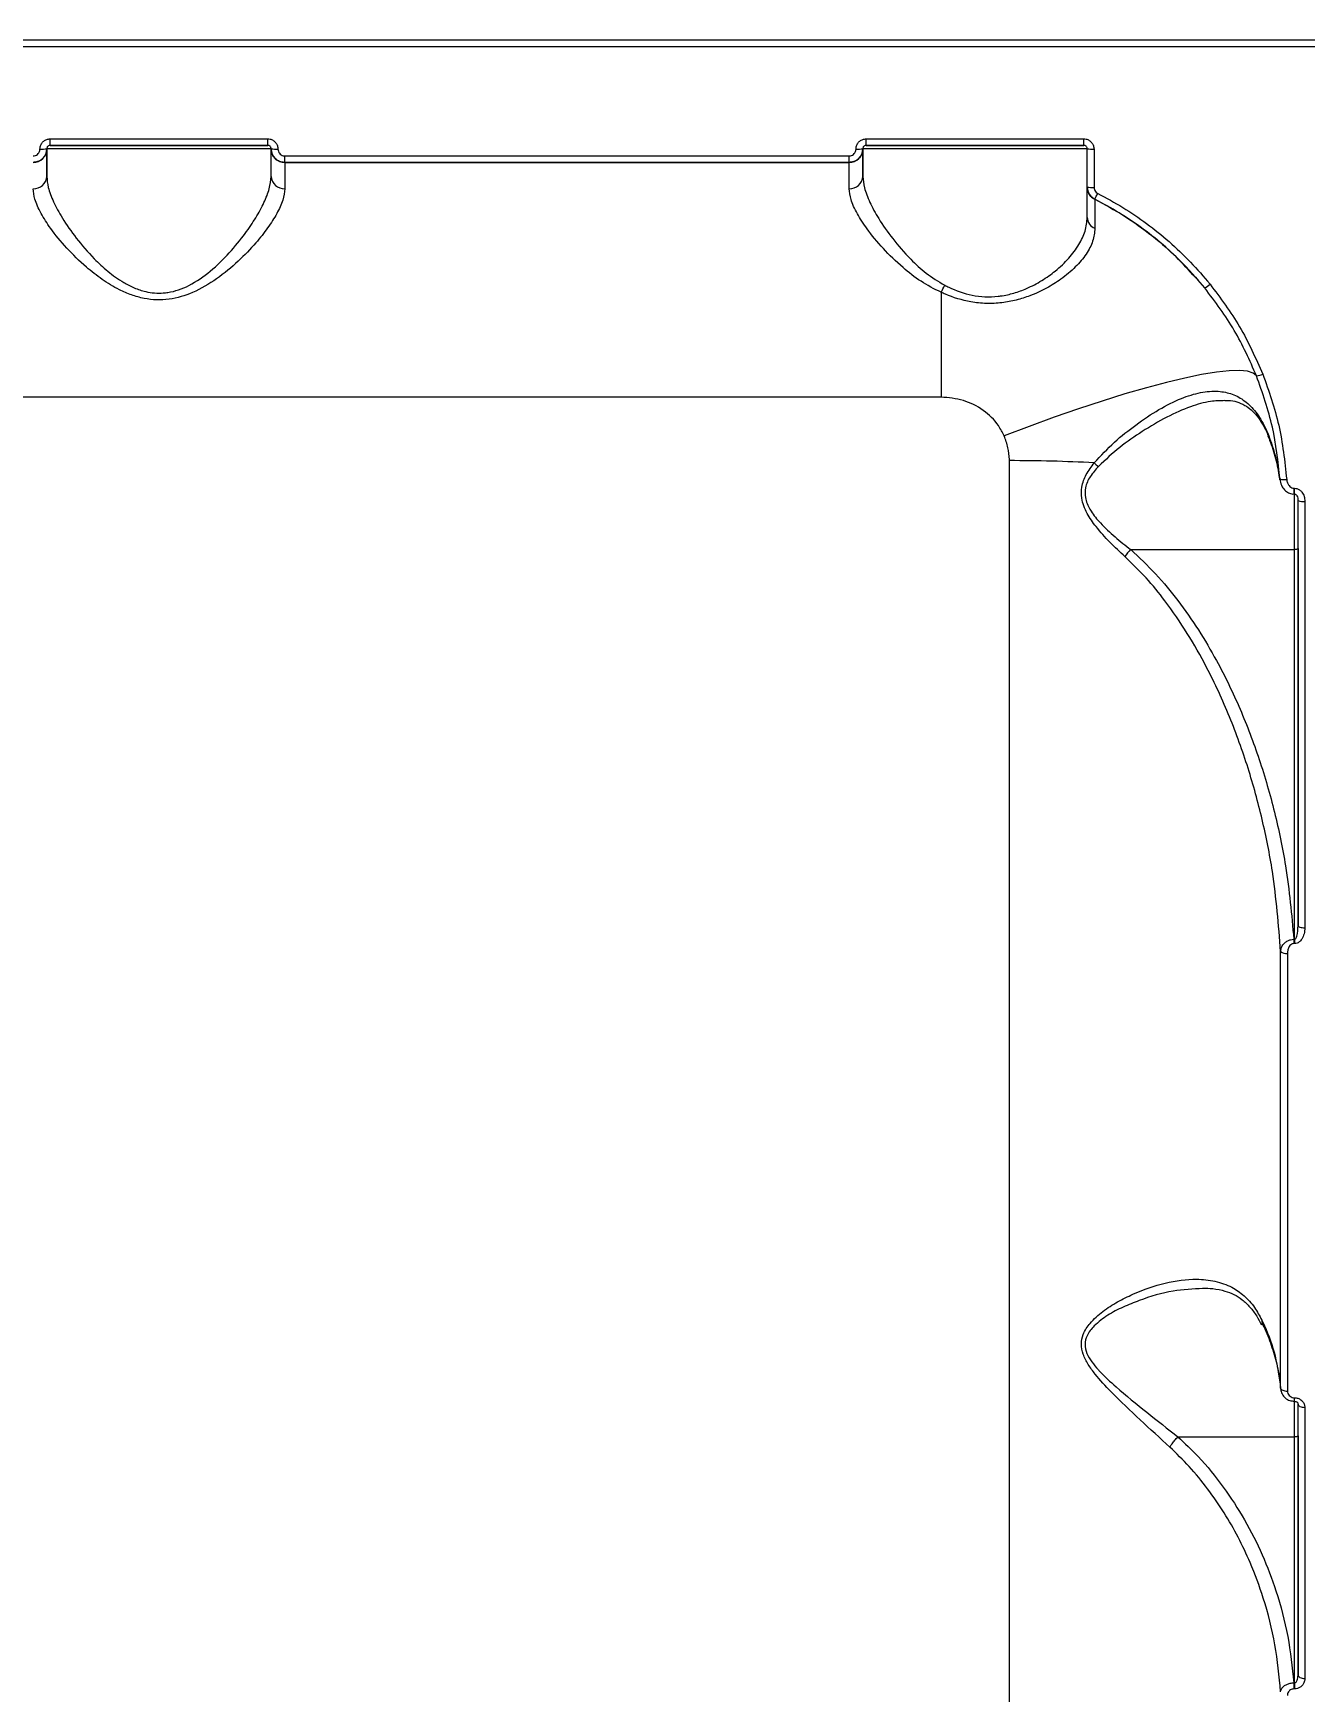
# Model space of a CAD drawing. Header units: millimetres. Extents: x -6431 to 4834, y -6422 to 4807.
# Drawn here: x 1677.2 to 1864.2, y -1159.6 to -915.8 of the extents above; entities that cross this region are included whole.
import ezdxf

# ---------------------------------------------------------------- set-up
doc = ezdxf.new("R2010")
doc.units = ezdxf.units.MM
for name, color, linetype in [('DIKOM_ОБЪЕКТ', 7, 'Continuous'), ('DIKOM_РАЗМЕР_ЗОНА', 7, 'Continuous'), ('DIKOM_РАЗМЕР_ОБЪЕКТА', 7, 'Continuous')]:
    doc.layers.add(name, color=color, linetype=linetype)
doc.styles.add('style1', font='arial.ttf', dxfattribs={"width": 0.8})
doc.dimstyles.new('1-50', dxfattribs={"dimtxt": 300, "dimasz": 200, "dimexe": 100, "dimexo": 0, "dimgap": 100, "dimtad": 0, "dimdec": 0, "dimtxsty": 'style1', "dimcen": 0, "dimclrd": 7, "dimclre": 7, "dimadec": 1, "dimazin": 2, "dimtfac": 1, "dimtdec": 0, "dimtmove": 1, "dimatfit": 3, "dimfxl": 0, "dimlwd": 25, "dimlwe": 18, "dimarcsym": 0})

# ---------------------------------------------------------------- blocks, each defined once
blk = doc.blocks.new('*D13')
at = {"layer": 'Defpoints', "color": 0, "transparency": 16777216}
for p in [(-3965.6, 378.37), (3334.4, -1220.38), (3334.4, -3843.38)]:
    blk.add_point(p, dxfattribs=at)
at = {"layer": 'DIKOM_РАЗМЕР_ОБЪЕКТА', "color": 7, "lineweight": 18, "transparency": 16777216}
for p, q in [((-3965.6, 378.37), (-3965.6, -3943.38)), ((3334.4, -1220.38), (3334.4, -3943.38))]:
    blk.add_line(p, q, dxfattribs=at)
at = {"layer": 'DIKOM_РАЗМЕР_ОБЪЕКТА', "color": 7, "lineweight": 25, "transparency": 16777216}
for p, q in [((-3765.6, -3843.38), (-182.11, -3843.38)), ((3134.4, -3843.38), (731.83, -3843.38))]:
    blk.add_line(p, q, dxfattribs=at)
at = {"layer": 'DIKOM_РАЗМЕР_ОБЪЕКТА', "color": 7, "transparency": 16777216}
for points in [[(-3765.6, -3810.04), (-3765.6, -3876.71), (-3965.6, -3843.38)], [(3134.4, -3810.04), (3134.4, -3876.71), (3334.4, -3843.38)]]:
    blk.add_solid(points, dxfattribs=at)
at = {"layer": 'DIKOM_РАЗМЕР_ОБЪЕКТА', "color": 0, "transparency": 16777216, "insert": (274.86, -3843.38), "char_height": 300, "attachment_point": 5, "style": 'style1'}
blk.add_mtext('7300', dxfattribs=at)
blk = doc.blocks.new('*D16')
at = {"layer": 'Defpoints', "color": 0, "transparency": 16777216}
for p in [(-5966.57, 409.56), (4834.4, -963.9), (4834.4, -6224.88)]:
    blk.add_point(p, dxfattribs=at)
at = {"layer": 'DIKOM_РАЗМЕР_ЗОНА', "color": 7, "lineweight": 18, "transparency": 16777216}
for p, q in [((-5966.57, 409.56), (-5966.57, -6324.88)), ((4834.4, -963.9), (4834.4, -6324.88))]:
    blk.add_line(p, q, dxfattribs=at)
at = {"layer": 'DIKOM_РАЗМЕР_ЗОНА', "color": 7, "lineweight": 25, "transparency": 16777216}
for p, q in [((-5766.57, -6224.88), (924.42, -6224.88)), ((4634.4, -6224.88), (2004.2, -6224.88))]:
    blk.add_line(p, q, dxfattribs=at)
at = {"layer": 'DIKOM_РАЗМЕР_ЗОНА', "color": 7, "transparency": 16777216}
for points in [[(-5766.57, -6191.54), (-5766.57, -6258.21), (-5966.57, -6224.88)], [(4634.4, -6191.54), (4634.4, -6258.21), (4834.4, -6224.88)]]:
    blk.add_solid(points, dxfattribs=at)
at = {"layer": 'DIKOM_РАЗМЕР_ЗОНА', "color": 0, "transparency": 16777216, "insert": (1464.31, -6224.88), "char_height": 300, "attachment_point": 5, "style": 'style1'}
blk.add_mtext('10800', dxfattribs=at)

msp = doc.modelspace()

# ---------------------------------------------------------------- linework, layer by layer
at = {"layer": 'DIKOM_ОБЪЕКТ', "color": 7, "linetype": 'Continuous', "lineweight": 15}
for p, q in [((1877.71, -916.77), (1393.71, -916.77)), ((1877.71, -917.77), (1393.71, -917.77)), ((1679.71, -931.3), (1711.71, -931.3)), ((1679.71, -932.26), (1679.71, -931.3)), ((1711.71, -932.26), (1711.71, -931.3)), ((1799.71, -931.3), (1831.71, -931.3)), ((1799.71, -932.26), (1799.71, -931.3)), ((1831.71, -932.26), (1831.71, -931.3)), ((1679.21, -932.77), (1679.21, -932.77)), ((1679.21, -932.77), (1679.21, -932.77)), ((1679.21, -932.77), (1679.21, -936.82)), ((1679.21, -936.82), (1679.21, -932.77)), ((1711.71, -932.26), (1679.71, -932.26)), ((1679.71, -932.26), (1679.71, -932.27)), ((1711.71, -932.27), (1711.71, -932.26)), ((1712.21, -932.77), (1712.21, -932.81)), ((1712.21, -932.78), (1712.21, -932.77)), ((1714.21, -933.81), (1797.21, -933.81)), ((1714.21, -934.77), (1714.21, -933.81)), ((1797.21, -934.77), (1797.21, -933.81)), ((1799.21, -932.77), (1799.21, -932.77)), ((1799.21, -932.77), (1799.21, -932.77)), ((1799.21, -932.77), (1799.21, -936.82)), ((1799.21, -936.82), (1799.21, -932.77)), ((1831.71, -932.26), (1799.71, -932.26)), ((1799.71, -932.26), (1799.71, -932.27)), ((1831.71, -932.27), (1831.71, -932.26)), ((1832.21, -938.38), (1832.21, -932.77)), ((1832.21, -938.39), (1832.21, -932.77)), ((1833.21, -932.8), (1833.21, -938.43)), ((1714.21, -934.77), (1714.21, -938.63)), ((1714.21, -934.77), (1797.21, -934.77)), ((1797.21, -934.77), (1714.21, -934.77)), ((1714.21, -934.77), (1714.21, -934.77)), ((1797.21, -938.63), (1797.21, -934.77)), ((1797.21, -934.77), (1797.21, -934.77)), ((1832.21, -938.38), (1832.21, -938.42)), ((1832.21, -938.42), (1832.21, -938.42)), ((1833.31, -940.16), (1833.31, -940.16)), ((1810.71, -953.86), (1810.71, -969.27)), ((1810.71, -969.27), (1460.71, -969.27)), ((1858.81, -974.92), (1858.82, -974.94)), ((1862.62, -982.67), (1862.71, -982.67)), ((1862.62, -983.51), (1862.62, -982.67)), ((1862.71, -983.51), (1862.71, -982.67)), ((1862.62, -983.51), (1862.71, -983.51)), ((1862.71, -991.69), (1862.71, -983.5)), ((1863.21, -988.48), (1863.21, -984.25)), ((1863.21, -1046.97), (1863.21, -984.45)), ((1864.21, -984.61), (1864.21, -1047.28)), ((1838.6, -991.69), (1862.71, -991.69)), ((1862.71, -1048.97), (1862.71, -991.69)), ((1863.21, -991.52), (1863.21, -1046.97)), ((1860.65, -1114.97), (1860.65, -1050.78)), ((1862.59, -1048.97), (1862.71, -1048.97)), ((1862.59, -1048.97), (1862.59, -1049.62)), ((1862.71, -1049.62), (1862.59, -1049.62)), ((1862.71, -1048.97), (1862.71, -1049.62)), ((1861.65, -1051.08), (1861.65, -1115.41)), ((1860.59, -1114.68), (1860.62, -1115.1)), ((1862.68, -1116.38), (1862.71, -1116.38)), ((1862.68, -1116.9), (1862.68, -1116.38)), ((1862.71, -1116.9), (1862.71, -1116.38)), ((1862.68, -1116.9), (1862.71, -1116.9)), ((1862.71, -1122.13), (1862.71, -1116.9)), ((1863.21, -1117.35), (1863.21, -1117.32)), ((1863.21, -1157.09), (1863.21, -1117.32)), ((1863.21, -1119.03), (1863.21, -1117.4)), ((1863.21, -1121.28), (1863.21, -1119.03)), ((1864.21, -1117.79), (1864.21, -1157.66)), ((1845.55, -1122.13), (1862.71, -1122.13)), ((1862.71, -1158.28), (1862.71, -1122.13)), ((1863.21, -1121.97), (1863.21, -1157.09)), ((1862.61, -1158.28), (1862.71, -1158.28)), ((1862.61, -1158.28), (1862.61, -1159.18)), ((1862.71, -1159.18), (1862.61, -1159.18)), ((1862.71, -1158.28), (1862.71, -1159.18))]:
    msp.add_line(p, q, dxfattribs=at)
at = {"layer": 'DIKOM_ОБЪЕКТ', "color": 7, "linetype": 'Continuous', "lineweight": 15, "flags": 128}
for points in [[(1712.21, -932.77), (1712.03, -932.77), (1711.48, -932.77), (1710.58, -932.77), (1709.34, -932.77), (1707.81, -932.77), (1706, -932.77), (1703.96, -932.77), (1701.74, -932.77), (1699.38, -932.77), (1696.94, -932.77), (1694.48, -932.77), (1692.04, -932.77), (1689.68, -932.77), (1687.46, -932.77), (1685.42, -932.77), (1683.61, -932.77), (1682.08, -932.77), (1680.84, -932.77), (1679.94, -932.77), (1679.39, -932.77), (1679.21, -932.77)], [(1679.71, -932.27), (1679.89, -932.27), (1680.42, -932.27), (1681.29, -932.27), (1682.49, -932.27), (1683.98, -932.27), (1685.73, -932.27), (1687.71, -932.27), (1689.86, -932.27), (1692.15, -932.27), (1694.51, -932.27), (1696.91, -932.27), (1699.27, -932.27), (1701.56, -932.27), (1703.71, -932.27), (1705.69, -932.27), (1707.44, -932.27), (1708.93, -932.27), (1710.13, -932.27), (1711, -932.27), (1711.53, -932.27), (1711.71, -932.27)], [(1695.71, -932.27), (1696.98, -932.27), (1698.14, -932.27), (1699.11, -932.27), (1699.8, -932.27), (1700.16, -932.27), (1700.16, -932.27), (1699.8, -932.27), (1699.11, -932.27), (1698.14, -932.27), (1696.98, -932.27), (1695.71, -932.27), (1694.44, -932.27), (1693.28, -932.27), (1692.31, -932.27), (1691.62, -932.27), (1691.26, -932.27), (1691.26, -932.27), (1691.62, -932.27), (1692.31, -932.27), (1693.28, -932.27), (1694.44, -932.27), (1695.71, -932.27)], [(1712.21, -936.82), (1712.21, -935.88), (1712.21, -935.06), (1712.21, -934.36), (1712.21, -933.79), (1712.21, -933.34), (1712.21, -933.02), (1712.21, -932.83), (1712.21, -932.77)], [(1832.21, -932.77), (1832.03, -932.77), (1831.48, -932.77), (1830.58, -932.77), (1829.34, -932.77), (1827.81, -932.77), (1826, -932.77), (1823.96, -932.77), (1821.74, -932.77), (1819.38, -932.77), (1816.94, -932.77), (1814.48, -932.77), (1812.04, -932.77), (1809.68, -932.77), (1807.46, -932.77), (1805.42, -932.77), (1803.62, -932.77), (1802.08, -932.77), (1800.84, -932.77), (1799.94, -932.77), (1799.39, -932.77), (1799.21, -932.77)], [(1799.71, -932.27), (1799.89, -932.27), (1800.42, -932.27), (1801.29, -932.27), (1802.49, -932.27), (1803.98, -932.27), (1805.73, -932.27), (1807.71, -932.27), (1809.87, -932.27), (1812.15, -932.27), (1814.51, -932.27), (1816.91, -932.27), (1819.27, -932.27), (1821.56, -932.27), (1823.71, -932.27), (1825.69, -932.27), (1827.44, -932.27), (1828.93, -932.27), (1830.13, -932.27), (1831, -932.27), (1831.53, -932.27), (1831.71, -932.27)], [(1815.71, -932.27), (1816.98, -932.27), (1818.14, -932.27), (1819.11, -932.27), (1819.8, -932.27), (1820.16, -932.27), (1820.16, -932.27), (1819.8, -932.27), (1819.11, -932.27), (1818.14, -932.27), (1816.98, -932.27), (1815.71, -932.27), (1814.44, -932.27), (1813.28, -932.27), (1812.31, -932.27), (1811.62, -932.27), (1811.26, -932.27), (1811.26, -932.27), (1811.62, -932.27), (1812.31, -932.27), (1813.28, -932.27), (1814.44, -932.27), (1815.71, -932.27)], [(1857.1, -966.15), (1856.63, -965.74), (1855.79, -965.47), (1854.59, -965.36), (1853.06, -965.41), (1851.2, -965.61), (1849.03, -965.96), (1846.58, -966.47), (1843.86, -967.11), (1840.91, -967.9), (1837.75, -968.81), (1834.41, -969.85), (1830.94, -970.99), (1827.35, -972.24), (1823.69, -973.57), (1820, -974.98)], [(1858.76, -974.59), (1858.79, -974.84), (1858.81, -974.92)], [(1820.76, -1166.27), (1820.76, -1157.33), (1820.76, -1148.16), (1820.76, -1138.79), (1820.76, -1129.2), (1820.76, -1119.42), (1820.76, -1109.45), (1820.76, -1099.3), (1820.76, -1088.98), (1820.76, -1078.5), (1820.76, -1067.87), (1820.76, -1057.1), (1820.76, -1046.19), (1820.76, -1035.17), (1820.76, -1024.04), (1820.76, -1012.81), (1820.76, -1001.49), (1820.76, -990.09), (1820.76, -978.62)], [(1863.21, -990.73), (1863.21, -990.65), (1863.21, -990.23), (1863.21, -989.49), (1863.21, -988.48)], [(1863.21, -991.52), (1863.2, -991.55), (1863.17, -991.59), (1863.13, -991.61), (1863.06, -991.64), (1862.99, -991.66), (1862.9, -991.67), (1862.81, -991.68), (1862.71, -991.69)], [(1863.21, -1046.97), (1863.23, -1047.03), (1863.29, -1047.09), (1863.38, -1047.14), (1863.5, -1047.19), (1863.65, -1047.23), (1863.83, -1047.26), (1864.02, -1047.27), (1864.21, -1047.28)], [(1860.65, -1114.97), (1860.68, -1115.05), (1860.75, -1115.14), (1860.85, -1115.21), (1860.97, -1115.28), (1861.12, -1115.33), (1861.28, -1115.37), (1861.46, -1115.4), (1861.65, -1115.41)], [(1863.21, -1117.32), (1863.23, -1117.41), (1863.29, -1117.5), (1863.38, -1117.58), (1863.5, -1117.65), (1863.65, -1117.71), (1863.83, -1117.76), (1864.02, -1117.78), (1864.21, -1117.79)], [(1863.21, -1121.97), (1863.2, -1122), (1863.17, -1122.03), (1863.13, -1122.06), (1863.06, -1122.08), (1862.99, -1122.1), (1862.9, -1122.12), (1862.81, -1122.13), (1862.71, -1122.13)], [(1863.21, -1157.09), (1863.23, -1157.2), (1863.29, -1157.31), (1863.38, -1157.41), (1863.5, -1157.49), (1863.65, -1157.56), (1863.83, -1157.62), (1864.02, -1157.65), (1864.21, -1157.66)]]:
    msp.add_lwpolyline(points, dxfattribs=at)
at = {"layer": 'DIKOM_ОБЪЕКТ', "color": 7, "linetype": 'Continuous', "lineweight": 15}
for centre, radius, start, end in [((1677.21, -932.77), 2, 269.9994, 0.0041), ((1678.46, -926.2), 6.61, 267.8337, 276.5222), ((1712.96, -926.2), 6.61, 263.4819, 272.1632), ((1714.21, -932.77), 2, 181.181, 269.9992), ((1797.21, -932.77), 2, 270.0022, 359.9943), ((1798.46, -926.2), 6.61, 267.8368, 276.5181), ((1832.96, -926.2), 6.61, 263.4778, 272.1663), ((1677.3, -936.72), 1.91, 267.2422, 356.9568), ((1714.12, -936.72), 1.91, 183.0432, 272.7578), ((1797.3, -936.72), 1.91, 267.2466, 356.9456), ((1832.96, -933.53), 4.91, 261.2062, 272.911), ((1834.21, -938.38), 2, 181.1741, 243.1286), ((1825.13, -935.21), 9.56, 328.8154, 334.5268), ((1833.97, -942.81), 1.76, 181.8343, 248.8622), ((1804.34, -949.91), 7.5, 328.1615, 337.1561), ((1847.86, -950.06), 3.55, 297.4474, 312.8009), ((1856.95, -963.77), 2.38, 273.7736, 297.0878), ((1820.88, -1215.14), 236.53, 87.006, 90.03), ((1837.39, -974.53), 6.06, 226.7185, 234.3672), ((1861.19, -979.43), 1.97, 250.8851, 280.1968), ((1863.97, -982.94), 1.69, 243.3792, 278.2858), ((1844.7, -997.64), 8.53, 135.6925, 144.6093), ((1861.45, -1049.93), 1.16, 226.8732, 280.0402)]:
    msp.add_arc(centre, radius, start, end, dxfattribs=at)
for points, knots in [([(1678.21, -932.8), (1678.22, -932.69), (1678.24, -932.41), (1678.42, -931.99), (1678.76, -931.61), (1679.2, -931.35), (1679.54, -931.32), (1679.71, -931.3)], [0, 0, 0, 0, 0.141864, 0.356731, 0.571363, 0.785773, 1, 1, 1, 1]), ([(1711.71, -931.3), (1711.82, -931.31), (1712.1, -931.33), (1712.52, -931.5), (1712.9, -931.85), (1713.16, -932.3), (1713.19, -932.63), (1713.21, -932.8)], [0, 0, 0, 0, 0.14059, 0.355111, 0.569847, 0.784886, 1, 1, 1, 1]), ([(1798.21, -932.8), (1798.22, -932.69), (1798.24, -932.41), (1798.42, -931.99), (1798.76, -931.61), (1799.2, -931.35), (1799.54, -931.32), (1799.71, -931.3)], [0, 0, 0, 0, 0.141869, 0.356726, 0.571282, 0.785682, 1, 1, 1, 1]), ([(1831.71, -931.3), (1831.82, -931.31), (1832.1, -931.33), (1832.52, -931.51), (1832.9, -931.85), (1833.16, -932.3), (1833.19, -932.63), (1833.21, -932.8)], [0, 0, 0, 0, 0.1406, 0.355041, 0.569867, 0.784871, 1, 1, 1, 1]), ([(1679.21, -932.77), (1679.2, -932.91), (1679.18, -933.29), (1678.94, -933.85), (1678.48, -934.35), (1677.88, -934.7), (1677.44, -934.74), (1677.21, -934.77)], [0, 0, 0, 0, 0.14171, 0.356376, 0.570955, 0.78545, 1, 1, 1, 1]), ([(1677.21, -933.81), (1677.32, -933.79), (1677.55, -933.77), (1677.85, -933.6), (1678.07, -933.35), (1678.19, -933.06), (1678.21, -932.88), (1678.21, -932.8)], [0, 0, 0, 0, 0.214187, 0.428549, 0.643195, 0.858077, 1, 1, 1, 1]), ([(1679.71, -932.26), (1679.65, -932.27), (1679.54, -932.28), (1679.39, -932.37), (1679.28, -932.49), (1679.22, -932.64), (1679.21, -932.73), (1679.21, -932.77)], [0, 0, 0, 0, 0.213767, 0.428018, 0.642632, 0.857768, 1, 1, 1, 1]), ([(1712.21, -932.77), (1712.2, -932.71), (1712.19, -932.6), (1712.11, -932.45), (1711.98, -932.33), (1711.84, -932.27), (1711.75, -932.27), (1711.71, -932.26)], [0, 0, 0, 0, 0.215441, 0.430706, 0.645242, 0.859619, 1, 1, 1, 1]), ([(1714.21, -934.77), (1714.06, -934.76), (1713.69, -934.73), (1713.13, -934.49), (1712.62, -934.04), (1712.28, -933.44), (1712.23, -932.99), (1712.21, -932.77)], [0, 0, 0, 0, 0.140711, 0.355484, 0.570311, 0.785172, 1, 1, 1, 1]), ([(1713.21, -932.8), (1713.22, -932.92), (1713.24, -933.14), (1713.42, -933.44), (1713.67, -933.67), (1713.95, -933.79), (1714.14, -933.8), (1714.21, -933.81)], [0, 0, 0, 0, 0.215119, 0.430186, 0.644948, 0.859417, 1, 1, 1, 1]), ([(1799.21, -932.77), (1799.2, -932.91), (1799.18, -933.29), (1798.94, -933.85), (1798.48, -934.35), (1797.88, -934.7), (1797.43, -934.74), (1797.21, -934.77)], [0, 0, 0, 0, 0.141706, 0.356395, 0.570968, 0.785457, 1, 1, 1, 1]), ([(1797.21, -933.81), (1797.32, -933.79), (1797.55, -933.77), (1797.85, -933.6), (1798.07, -933.35), (1798.19, -933.06), (1798.21, -932.88), (1798.21, -932.8)], [0, 0, 0, 0, 0.214326, 0.428678, 0.643212, 0.858084, 1, 1, 1, 1]), ([(1799.71, -932.26), (1799.65, -932.27), (1799.54, -932.28), (1799.39, -932.37), (1799.28, -932.49), (1799.22, -932.64), (1799.21, -932.73), (1799.21, -932.77)], [0, 0, 0, 0, 0.21401, 0.428204, 0.642761, 0.857839, 1, 1, 1, 1]), ([(1832.21, -932.77), (1832.2, -932.71), (1832.19, -932.6), (1832.11, -932.45), (1831.98, -932.33), (1831.84, -932.27), (1831.75, -932.27), (1831.71, -932.26)], [0, 0, 0, 0, 0.215524, 0.430675, 0.64547, 0.859597, 1, 1, 1, 1]), ([(1714.21, -938.63), (1714.15, -939.17), (1714.02, -940.28), (1713.1, -942.25), (1711.75, -944.38), (1709.88, -946.75), (1707.41, -949.33), (1704.34, -951.9), (1700.92, -953.94), (1697.81, -954.89), (1695.36, -955.02), (1693.49, -954.8), (1691.65, -954.28), (1689.54, -953.37), (1687.29, -951.98), (1684.65, -949.9), (1682.04, -947.33), (1679.83, -944.63), (1678.29, -942.21), (1677.38, -940.22), (1677.26, -939.12), (1677.21, -938.63)], [0, 0, 0, 0, 0.054582, 0.111031, 0.165947, 0.222012, 0.289072, 0.35796, 0.422672, 0.477404, 0.504748, 0.533101, 0.562355, 0.592381, 0.63989, 0.688586, 0.759283, 0.83206, 0.890159, 0.949868, 1, 1, 1, 1]), ([(1679.21, -936.82), (1679.26, -937.34), (1679.36, -938.48), (1680.16, -940.56), (1681.52, -943.07), (1683.49, -945.92), (1685.78, -948.59), (1688.16, -950.81), (1690.15, -952.26), (1692.06, -953.24), (1693.99, -953.9), (1695.72, -954.04), (1697.34, -953.85), (1698.63, -953.53), (1700.82, -952.58), (1703.42, -950.74), (1706.14, -948.06), (1708.32, -945.38), (1710.01, -942.88), (1711.2, -940.67), (1712.04, -938.58), (1712.15, -937.41), (1712.21, -936.82)], [0, 0, 0, 0, 0.050714, 0.109915, 0.170724, 0.242652, 0.316474, 0.363749, 0.411988, 0.440045, 0.468859, 0.510102, 0.521088, 0.54682, 0.573409, 0.636933, 0.704612, 0.77415, 0.830253, 0.887331, 0.94288, 1, 1, 1, 1]), ([(1810.71, -953.86), (1809.7, -953.35), (1807.66, -952.3), (1804.82, -950.04), (1802.11, -947.41), (1799.88, -944.7), (1798.32, -942.27), (1797.39, -940.25), (1797.27, -939.14), (1797.21, -938.63)], [0, 0, 0, 0, 0.1261, 0.256731, 0.42434, 0.596865, 0.735302, 0.877569, 1, 1, 1, 1]), ([(1799.21, -936.82), (1799.26, -937.36), (1799.37, -938.51), (1800.19, -940.63), (1801.56, -943.15), (1803.54, -946), (1805.93, -948.73), (1808.46, -951.13), (1810.31, -952.25), (1811.25, -952.82)], [0, 0, 0, 0, 0.122708, 0.26246, 0.406017, 0.574924, 0.748259, 0.872365, 1, 1, 1, 1]), ([(1833.31, -940.16), (1833.25, -940.13), (1833.01, -940), (1832.62, -939.65), (1832.28, -939.05), (1832.23, -938.6), (1832.21, -938.38)], [0, 0, 0, 0, 0.080594, 0.387093, 0.693559, 1, 1, 1, 1]), ([(1832.21, -942.87), (1832.21, -942.02), (1832.21, -940.28), (1832.21, -938.71), (1832.21, -938.49), (1832.21, -938.38)], [0, 0, 0, 0, 0.317516, 0.653917, 1, 1, 1, 1]), ([(1833.21, -938.43), (1833.22, -938.54), (1833.24, -938.77), (1833.42, -939.07), (1833.61, -939.24), (1833.73, -939.31), (1833.76, -939.32)], [0, 0, 0, 0, 0.306688, 0.613219, 0.919555, 1, 1, 1, 1]), ([(1833.31, -940.16), (1833.31, -940.26), (1833.31, -940.45), (1833.32, -941.86), (1833.33, -943.34), (1833.33, -944.21), (1833.34, -944.46)], [0, 0, 0, 0, 0.336234, 0.682236, 0.908786, 1, 1, 1, 1]), ([(1833.31, -940.16), (1834.76, -940.95), (1837.69, -942.54), (1841.87, -945.56), (1845.9, -949.06), (1848.29, -951.82), (1849.49, -953.21)], [0, 0, 0, 0, 0.237389, 0.477165, 0.737012, 1, 1, 1, 1]), ([(1849.49, -953.21), (1847.66, -951.15), (1844.87, -948.02), (1840.48, -944.53), (1836.99, -942.14), (1834.52, -940.82), (1833.31, -940.16)], [0, 0, 0, 0, 0.395163, 0.598667, 0.802175, 1, 1, 1, 1]), ([(1833.76, -939.32), (1835, -939.99), (1837.48, -941.33), (1840.98, -943.72), (1844.31, -946.39), (1847.45, -949.36), (1849.33, -951.56), (1850.27, -952.66)], [0, 0, 0, 0, 0.197685, 0.395386, 0.593085, 0.796541, 1, 1, 1, 1]), ([(1811.25, -952.82), (1811.45, -952.92), (1812.7, -953.54), (1814.69, -954.25), (1817.19, -954.56), (1818.6, -954.51), (1820.03, -954.33), (1821.47, -954.01), (1823.53, -953.25), (1825.6, -952.15), (1827.71, -950.64), (1829.59, -948.85), (1831.06, -946.86), (1832.02, -944.84), (1832.15, -943.53), (1832.21, -942.87)], [0, 0, 0, 0, 0.020098, 0.128726, 0.185269, 0.244008, 0.254861, 0.316794, 0.380593, 0.466417, 0.554629, 0.663821, 0.776164, 0.886556, 1, 1, 1, 1]), ([(1833.34, -944.46), (1833.27, -945.08), (1833.15, -946.33), (1832.14, -948.25), (1830.56, -950.15), (1828.55, -951.85), (1826.27, -953.29), (1824.05, -954.33), (1821.81, -955.04), (1819.66, -955.45), (1817.38, -955.55), (1814.54, -955.26), (1812.3, -954.56), (1810.92, -953.96), (1810.71, -953.86)], [0, 0, 0, 0, 0.110102, 0.220217, 0.329287, 0.438312, 0.524964, 0.611518, 0.675345, 0.739096, 0.803998, 0.868893, 0.979733, 1, 1, 1, 1]), ([(1857.1, -966.15), (1856.1, -963.88), (1854.06, -959.28), (1851.03, -955.25), (1849.49, -953.21)], [0, 0, 0, 0, 0.494151, 1, 1, 1, 1]), ([(1850.27, -952.66), (1851.8, -954.7), (1854.89, -958.82), (1856.98, -963.52), (1858.03, -965.89)], [0, 0, 0, 0, 0.494179, 1, 1, 1, 1]), ([(1860.54, -981.3), (1860.27, -978.74), (1859.72, -973.57), (1857.98, -968.64), (1857.1, -966.15)], [0, 0, 0, 0, 0.493842, 1, 1, 1, 1]), ([(1858.03, -965.89), (1858.91, -968.38), (1860.69, -973.41), (1861.25, -978.7), (1861.54, -981.37)], [0, 0, 0, 0, 0.493841, 1, 1, 1, 1]), ([(1820, -974.98), (1819.73, -974.46), (1818.99, -973), (1816.98, -971.08), (1814.03, -969.56), (1811.82, -969.37), (1810.71, -969.27)], [0, 0, 0, 0, 0.152958, 0.428362, 0.711433, 1, 1, 1, 1]), ([(1833.24, -978.94), (1834.21, -977.89), (1836.16, -975.8), (1839.46, -973.24), (1842.76, -971.01), (1845.96, -969.41), (1848.89, -968.5), (1851.39, -968.3), (1853.56, -968.75), (1855.43, -969.75), (1857.06, -971.4), (1858.13, -973.13), (1858.64, -974.3), (1858.76, -974.59)], [0, 0, 0, 0, 0.103678, 0.207542, 0.320575, 0.433543, 0.533814, 0.634003, 0.718489, 0.80291, 0.887959, 0.972927, 1, 1, 1, 1]), ([(1852.46, -969.79), (1851.76, -969.8), (1850.15, -969.83), (1847.28, -970.67), (1843.91, -972.14), (1840.42, -974.21), (1836.96, -976.55), (1834.89, -978.49), (1833.86, -979.46)], [0, 0, 0, 0, 0.124917, 0.288822, 0.475069, 0.661426, 0.83087, 1, 1, 1, 1]), ([(1852.45, -969.76), (1852.63, -969.75), (1853.27, -969.72), (1854.24, -969.94), (1855.35, -970.4), (1856.31, -971.09), (1857.19, -972.01), (1857.97, -973.17), (1858.52, -974.17), (1858.76, -974.81), (1858.81, -974.95)], [0, 0, 0, 0, 0.061719, 0.230333, 0.405876, 0.553124, 0.692061, 0.839863, 0.966826, 1, 1, 1, 1]), ([(1820.76, -978.62), (1820.76, -978.56), (1820.76, -977.92), (1820.63, -976.67), (1820.21, -975.55), (1820, -974.98)], [0, 0, 0, 0, 0.046809, 0.514272, 1, 1, 1, 1]), ([(1858.76, -974.59), (1859.12, -975.57), (1859.95, -977.77), (1860.33, -980.04), (1860.54, -981.3)], [0, 0, 0, 0, 0.445122, 1, 1, 1, 1]), ([(1858.76, -974.94), (1858.85, -975.15), (1859.31, -976.26), (1859.93, -978.31), (1860.38, -980.28), (1860.48, -981.33), (1860.5, -981.45)], [0, 0, 0, 0, 0.101128, 0.522003, 0.94416, 1, 1, 1, 1]), ([(1837.75, -992.71), (1837.01, -992.02), (1835.52, -990.64), (1833.62, -988.54), (1832.12, -986.4), (1831.32, -984.37), (1831.35, -982.35), (1832.03, -980.55), (1832.82, -979.49), (1833.24, -978.94)], [0, 0, 0, 0, 0.184782, 0.369251, 0.509082, 0.652215, 0.75086, 0.870208, 1, 1, 1, 1]), ([(1833.86, -979.46), (1833.43, -979.94), (1832.61, -980.85), (1831.88, -982.45), (1831.85, -984.18), (1832.34, -985.32), (1833.1, -986.57), (1834.29, -988), (1836.28, -989.86), (1837.82, -991.08), (1838.6, -991.69)], [0, 0, 0, 0, 0.129799, 0.245132, 0.338465, 0.455785, 0.477234, 0.617722, 0.808683, 1, 1, 1, 1]), ([(1860.57, -981.44), (1860.57, -981.48), (1860.58, -981.83), (1860.83, -982.42), (1861.33, -983.06), (1861.94, -983.41), (1862.4, -983.55), (1862.61, -983.51), (1862.62, -983.51)], [0, 0, 0, 0, 0.037472, 0.332081, 0.575143, 0.792379, 0.996419, 1, 1, 1, 1]), ([(1861.54, -981.37), (1861.56, -981.54), (1861.61, -981.87), (1861.84, -982.27), (1862.13, -982.53), (1862.39, -982.65), (1862.55, -982.66), (1862.62, -982.67)], [0, 0, 0, 0, 0.273424, 0.539336, 0.738624, 0.898973, 1, 1, 1, 1]), ([(1862.71, -982.67), (1862.82, -982.68), (1863.07, -982.7), (1863.46, -982.9), (1863.85, -983.29), (1864.15, -983.88), (1864.19, -984.36), (1864.21, -984.61)], [0, 0, 0, 0, 0.120536, 0.278367, 0.470603, 0.720818, 1, 1, 1, 1]), ([(1862.65, -983.52), (1862.67, -983.52), (1862.7, -983.51), (1862.75, -983.51), (1862.82, -983.54), (1862.93, -983.62), (1863.08, -983.82), (1863.2, -984.11), (1863.19, -984.34), (1863.19, -984.45)], [0, 0, 0, 0, 0.041454, 0.076006, 0.121233, 0.224827, 0.421925, 0.731975, 1, 1, 1, 1]), ([(1838.6, -991.69), (1839.85, -992.86), (1842.36, -995.2), (1845.64, -999.2), (1848.61, -1003.47), (1851.73, -1008.77), (1854.79, -1015.1), (1857.62, -1022.56), (1859.84, -1030.27), (1861.7, -1039.09), (1862.27, -1045.37), (1862.59, -1048.97)], [0, 0, 0, 0, 0.079267, 0.158593, 0.240587, 0.322608, 0.447232, 0.571893, 0.699862, 0.827837, 1, 1, 1, 1]), ([(1860.65, -1050.78), (1860.34, -1046.85), (1859.83, -1040.32), (1858.02, -1031.34), (1855.94, -1023.74), (1853.25, -1016.25), (1850.21, -1009.64), (1846.99, -1003.95), (1843.98, -999.57), (1840.92, -995.78), (1838.81, -993.73), (1837.75, -992.71)], [0, 0, 0, 0, 0.186752, 0.309731, 0.432703, 0.558512, 0.684284, 0.77401, 0.864308, 0.931893, 1, 1, 1, 1]), ([(1862.71, -1048.97), (1862.73, -1048.97), (1862.77, -1048.97), (1862.83, -1048.92), (1862.94, -1048.78), (1863.17, -1048.13), (1863.19, -1047.49), (1863.21, -1046.97)], [0, 0, 0, 0, 0.023997, 0.053479, 0.107105, 0.27945, 1, 1, 1, 1]), ([(1864.21, -1047.28), (1864.19, -1047.58), (1864.15, -1048.17), (1863.84, -1048.9), (1863.45, -1049.35), (1863.08, -1049.58), (1862.83, -1049.61), (1862.71, -1049.62)], [0, 0, 0, 0, 0.30474, 0.587613, 0.76646, 0.882864, 1, 1, 1, 1]), ([(1860.65, -1050.78), (1860.69, -1050.55), (1860.75, -1050.09), (1861.17, -1049.54), (1861.65, -1049.2), (1862.12, -1049.02), (1862.43, -1048.99), (1862.59, -1048.97)], [0, 0, 0, 0, 0.270459, 0.533566, 0.718151, 0.855317, 1, 1, 1, 1]), ([(1862.59, -1049.62), (1862.51, -1049.63), (1862.35, -1049.65), (1862.11, -1049.79), (1861.87, -1050.07), (1861.69, -1050.53), (1861.66, -1050.89), (1861.65, -1051.08)], [0, 0, 0, 0, 0.120616, 0.24059, 0.416859, 0.694952, 1, 1, 1, 1]), ([(1844.37, -1123.63), (1842.91, -1122.31), (1839.99, -1119.66), (1836.23, -1116.09), (1833.69, -1113.36), (1832.33, -1111.51), (1831.56, -1110.02), (1831.25, -1108.47), (1831.59, -1106.86), (1832.72, -1105.21), (1834.48, -1103.62), (1836.66, -1102.24), (1839.76, -1100.73), (1843.71, -1099.34), (1847.79, -1098.82), (1851.03, -1099.15), (1853.38, -1099.97), (1855.31, -1101.31), (1856.8, -1102.93), (1857.55, -1104.33), (1857.89, -1104.97)], [0, 0, 0, 0, 0.092468, 0.1849, 0.239044, 0.266943, 0.294688, 0.321089, 0.34755, 0.383071, 0.430777, 0.478883, 0.526947, 0.627676, 0.728242, 0.791196, 0.854063, 0.905396, 0.956676, 1, 1, 1, 1]), ([(1849.21, -1100.32), (1847.76, -1100.39), (1844.72, -1100.52), (1840.73, -1101.72), (1837.48, -1103.01), (1835.2, -1104.19), (1833.36, -1105.59), (1832.15, -1107.06), (1831.78, -1108.51), (1832.1, -1109.88), (1832.85, -1111.13), (1833.56, -1111.97), (1834.71, -1113.21), (1837.04, -1115.34), (1840.98, -1118.54), (1844.03, -1120.93), (1845.55, -1122.13)], [0, 0, 0, 0, 0.128996, 0.272188, 0.339299, 0.406451, 0.473025, 0.520188, 0.554185, 0.588097, 0.622461, 0.657046, 0.662701, 0.737913, 0.868925, 1, 1, 1, 1]), ([(1849.18, -1100.26), (1849.68, -1100.27), (1850.84, -1100.29), (1852.4, -1100.64), (1853.83, -1101.16), (1855.02, -1101.92), (1856.14, -1102.99), (1857.09, -1104.22), (1857.6, -1105.21), (1857.83, -1105.65)], [0, 0, 0, 0, 0.133186, 0.305549, 0.447603, 0.593783, 0.743259, 0.887275, 1, 1, 1, 1]), ([(1857.89, -1104.97), (1857.89, -1104.99), (1857.86, -1105.15), (1857.86, -1105.35), (1857.95, -1105.47), (1857.97, -1105.5)], [0, 0, 0, 0, 0.103573, 0.836485, 1, 1, 1, 1]), ([(1857.89, -1104.97), (1858.02, -1105.24), (1858.82, -1106.96), (1860.01, -1110.27), (1860.43, -1113.38), (1860.65, -1114.97)], [0, 0, 0, 0, 0.084986, 0.533467, 1, 1, 1, 1]), ([(1857.95, -1105.51), (1857.97, -1105.54), (1858.47, -1106.45), (1859.18, -1108.3), (1860.03, -1111.06), (1860.48, -1113.2), (1860.57, -1114.41), (1860.59, -1114.68)], [0, 0, 0, 0, 0.011442, 0.310364, 0.611979, 0.915825, 1, 1, 1, 1]), ([(1860.66, -1115.08), (1860.66, -1115.1), (1860.65, -1115.35), (1860.84, -1115.84), (1861.3, -1116.44), (1861.95, -1116.83), (1862.45, -1116.87), (1862.68, -1116.89)], [0, 0, 0, 0, 0.015503, 0.261287, 0.513943, 0.771032, 1, 1, 1, 1]), ([(1861.65, -1115.41), (1861.66, -1115.52), (1861.69, -1115.75), (1861.89, -1116.05), (1862.17, -1116.27), (1862.46, -1116.37), (1862.63, -1116.38), (1862.68, -1116.38)], [0, 0, 0, 0, 0.233661, 0.467321, 0.695574, 0.908756, 1, 1, 1, 1]), ([(1862.71, -1116.38), (1862.79, -1116.38), (1863.03, -1116.39), (1863.45, -1116.53), (1863.87, -1116.85), (1864.16, -1117.29), (1864.19, -1117.63), (1864.21, -1117.79)], [0, 0, 0, 0, 0.093123, 0.303825, 0.530193, 0.765179, 1, 1, 1, 1]), ([(1862.71, -1116.91), (1862.74, -1116.91), (1862.8, -1116.9), (1862.92, -1116.94), (1863.03, -1117), (1863.14, -1117.09), (1863.2, -1117.2), (1863.2, -1117.28), (1863.2, -1117.32)], [0, 0, 0, 0, 0.067445, 0.18546, 0.324106, 0.501594, 0.74597, 1, 1, 1, 1]), ([(1844.37, -1123.63), (1844.4, -1123.59), (1844.48, -1123.43), (1844.71, -1123.1), (1845.08, -1122.62), (1845.39, -1122.29), (1845.55, -1122.13)], [0, 0, 0, 0, 0.107468, 0.34944, 0.674707, 1, 1, 1, 1]), ([(1860.65, -1159.61), (1860.43, -1157.3), (1859.98, -1152.64), (1858.36, -1146.28), (1855.95, -1139.75), (1853.16, -1134.38), (1849.97, -1129.75), (1847.32, -1126.5), (1845.33, -1124.57), (1844.37, -1123.63)], [0, 0, 0, 0, 0.173875, 0.350142, 0.48806, 0.692276, 0.797115, 0.901938, 1, 1, 1, 1]), ([(1845.55, -1122.13), (1845.55, -1122.13), (1845.55, -1122.13), (1845.55, -1122.13), (1845.55, -1122.13), (1845.55, -1122.13)], [0, 0, 0, 0, 0.457279, 0.810403, 1, 1, 1, 1]), ([(1845.55, -1122.13), (1846.56, -1123.08), (1848.98, -1125.37), (1852.3, -1129.45), (1855.44, -1134.29), (1858.03, -1139.42), (1860.19, -1145.14), (1861.86, -1151.43), (1862.36, -1156), (1862.61, -1158.28)], [0, 0, 0, 0, 0.099978, 0.239902, 0.38032, 0.520383, 0.660142, 0.830067, 1, 1, 1, 1]), ([(1862.71, -1158.28), (1862.74, -1158.28), (1862.79, -1158.27), (1862.89, -1158.22), (1863, -1158.09), (1863.1, -1157.86), (1863.18, -1157.54), (1863.21, -1157.27), (1863.21, -1157.11), (1863.21, -1157.09)], [0, 0, 0, 0, 0.055226, 0.109842, 0.243649, 0.4176, 0.651815, 0.951858, 1, 1, 1, 1]), ([(1864.21, -1157.66), (1864.21, -1157.69), (1864.21, -1157.9), (1864.12, -1158.25), (1863.87, -1158.66), (1863.54, -1158.95), (1863.15, -1159.14), (1862.86, -1159.17), (1862.71, -1159.18)], [0, 0, 0, 0, 0.039238, 0.287235, 0.495181, 0.671049, 0.835289, 1, 1, 1, 1]), ([(1860.65, -1159.61), (1860.65, -1159.59), (1860.67, -1159.41), (1860.78, -1159.11), (1861.11, -1158.76), (1861.54, -1158.51), (1862.05, -1158.33), (1862.42, -1158.3), (1862.61, -1158.28)], [0, 0, 0, 0, 0.039148, 0.268328, 0.466404, 0.64367, 0.81996, 1, 1, 1, 1]), ([(1862.61, -1159.18), (1862.51, -1159.19), (1862.32, -1159.21), (1862.07, -1159.33), (1861.86, -1159.51), (1861.71, -1159.77), (1861.65, -1160), (1861.65, -1160.13), (1861.65, -1160.15)], [0, 0, 0, 0, 0.167304, 0.334457, 0.509095, 0.713065, 0.957749, 1, 1, 1, 1])]:
    msp.add_open_spline(points, degree=3, knots=knots, dxfattribs=at)

# ---------------------------------------------------------------- dimensions: what is measured, and where the dimension line sits
at = {"layer": 'DIKOM_РАЗМЕР_ЗОНА'}
dim = msp.add_linear_dim(base=(4834.4, -6224.88), p1=(-5966.57, 409.56), p2=(4834.4, -963.9), text='10800', dimstyle='1-50', override={"dimscale": 1, "dimtix": 0, "dimtofl": 1, "dimtmove": 1, "dimatfit": 3}, dxfattribs=at)
dim.commit()
dim.dimension.update_dxf_attribs({"geometry": '*D16', "text_midpoint": (1464.31, -6224.88), "dimtype": 160})
at = {"layer": 'DIKOM_РАЗМЕР_ОБЪЕКТА'}
dim = msp.add_linear_dim(base=(3334.4, -3843.38), p1=(-3965.6, 378.37), p2=(3334.4, -1220.38), dimstyle='1-50', override={"dimscale": 1, "dimtix": 0, "dimtofl": 1, "dimtmove": 1, "dimatfit": 3}, dxfattribs=at)
dim.commit()
dim.dimension.update_dxf_attribs({"geometry": '*D13', "text_midpoint": (274.86, -3843.38), "dimtype": 160})

doc.saveas('drawing.dxf')
